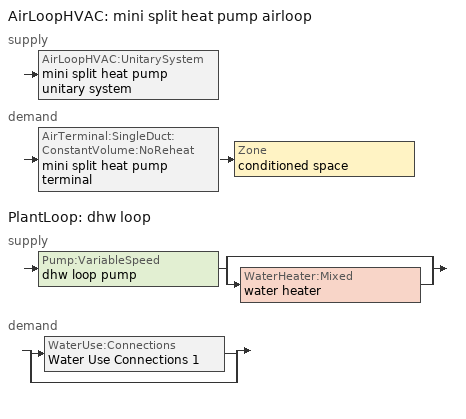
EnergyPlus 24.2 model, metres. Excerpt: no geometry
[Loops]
AirLoopHVAC 'mini split heat pump airloop'
 supply: AirLoopHVAC:UnitarySystem 'mini split heat pump unitary system'
 demand: AirTerminal:SingleDuct:ConstantVolume:NoReheat 'mini split heat pump terminal' > Zone 'conditioned space'
PlantLoop 'dhw loop'
 supply: Pump:VariableSpeed 'dhw loop pump' > split
  | bypass
  | WaterHeater:Mixed 'water heater'
 demand: split
  | WaterUse:Connections 'Water Use Connections 1'
  | bypass
[ZoneControl:Thermostat]
conditioned space Thermostat: Zone or ZoneList=conditioned space; Control Type Schedule=conditioned space Thermostat Schedule; Control 1=conditioned space temperature setpoint; Temperature Difference Between Cutout And Setpoint {deltaC}=0
[ThermostatSetpoint:DualSetpoint]
conditioned space temperature setpoint: Heating Setpoint Temperature Schedule=heating setpoint; Cooling Setpoint Temperature Schedule=cooling setpoint
[AirLoopHVAC:UnitarySystem] Control Type=Load; Controlling Zone or Thermostat Location=conditioned space; Dehumidification Control Type=None; Availability Schedule=Always On Discrete; Fan Placement=BlowThrough; DX Heating Coil Sizing Ratio=1; Use DOAS DX Cooling Coil=No; Minimum Supply Air Temperature {C}=2; Latent Load Control=SensibleOnlyLoadControl; Heating Supply Air Flow Rate Method=SupplyAirFlowRate; No Load Supply Air Flow Rate Method=SupplyAirFlowRate; No Load Supply Air Flow Rate {m3/s}=0; No Load Supply Air Flow Rate Control Set To Low Speed=Yes; Maximum Supply Air Temperature {C}=48.8889; Maximum Outdoor Dry-Bulb Temperature for Supplemental Heater Operation {C}=21; Ancillary On-Cycle Electric Power {W}=0; Ancillary Off-Cycle Electric Power {W}=0
Name | Supply Fan | Supply Air Fan Operating Mode Schedule | Heating Coil | Cooling Supply Air Flow Rate Method | Heating Supply Air Flow Rate {m3/s} | Cooling Coil | Cooling Supply Air Flow Rate {m3/s} | Design Specification Multispeed Object
unit heater unitary system | unit heater supply fan | unit heater auto fan schedule | unit heater htg coil | None | 0.00141584
mini split heat pump unitary system | mini split heat pump supply fan | mini split heat pump auto fan schedule | mini split heat pump htg coil | SupplyAirFlowRate | 0.284584 | mini split heat pump clg coil | 0.284584 | Unitary System Performance Multispeed 1
[Fan:SystemModel] Availability Schedule=Always On Discrete; Speed Control Method=Discrete; Electric Power Minimum Flow Rate Fraction=0.2; Design Pressure Rise {Pa}=500; Motor Efficiency=1; Motor In Air Stream Fraction=1; Design Electric Power Consumption {W}=Autosize; Design Power Sizing Method=PowerPerFlow; Electric Power Per Unit Flow Rate Per Unit Pressure {W/((m3/s)-Pa)}=1.66667; Fan Total Efficiency=0.7; Motor Loss Radiative Fraction=0
Name | Design Maximum Air Flow Rate {m3/s} | Electric Power Per Unit Flow Rate {W/(m3/s)} | Number of Speeds | Speed Flow Fraction 1 | Speed Electric Power Fraction 1 | Speed Flow Fraction 2 | Speed Electric Power Fraction 2 | Speed Flow Fraction 3 | Speed Electric Power Fraction 3 | Speed Flow Fraction 4 | Speed Electric Power Fraction 4
unit heater supply fan | 0.00141584 | 28251.7 | 1 | 1 | 1
mini split heat pump supply fan | 0.350473 | 148.322 | 4 | 0.20706 | 0.00888 | 0.252 | 0.016 | 0.812 | 0.53539 | 1 | 1
[Coil:Heating:Fuel]
unit heater htg coil: Availability Schedule=Always On Discrete; Fuel Type=OtherFuel1; Burner Efficiency=0.3; Nominal Capacity {W}=0.293071; On Cycle Parasitic Electric Load {W}=0; Off Cycle Parasitic Fuel Load {W}=0
[ZoneHVAC:Baseboard:Convective:Electric]
electric baseboard: Availability Schedule=Always On Discrete; Heating Design Capacity {W}=5453.47; Efficiency=1
[AirTerminal:SingleDuct:ConstantVolume:NoReheat]
mini split heat pump terminal: Availability Schedule=Always On Discrete; Maximum Air Flow Rate {m3/s}=0.284584
[Zone equipment]
conditioned space: unit heater unitary system, electric baseboard, mini split heat pump terminal
[AirLoopHVAC]
mini split heat pump airloop: Design Supply Air Flow Rate {m3/s}=0.284584; Design Return Air Flow Fraction of Supply Air Flow=1
[Sizing:System]
mini split heat pump airloop: Type of Load to Size On=Sensible; Design Outdoor Air Flow Rate {m3/s}=Autosize; Central Heating Maximum System Air Flow Ratio=0.3; Preheat Design Temperature {C}=7; Preheat Design Humidity Ratio {kgWater/kgDryAir}=0.008; Precool Design Temperature {C}=12.8; Precool Design Humidity Ratio {kgWater/kgDryAir}=0.008; Central Cooling Design Supply Air Temperature {C}=12.8; Central Heating Design Supply Air Temperature {C}=16.7; Type of Zone Sum to Use=NonCoincident; 100% Outdoor Air in Cooling=Yes; 100% Outdoor Air in Heating=Yes; Central Cooling Design Supply Air Humidity Ratio {kgWater/kgDryAir}=0.0085; Central Heating Design Supply Air Humidity Ratio {kgWater/kgDryAir}=0.008; Cooling Supply Air Flow Rate Method=DesignDay; Cooling Supply Air Flow Rate {m3/s}=0; Cooling Supply Air Flow Rate Per Floor Area {m3/s-m2}=0.00996765; Cooling Fraction of Autosized Cooling Supply Air Flow Rate=1; Cooling Supply Air Flow Rate Per Unit Cooling Capacity {m3/s-W}=3.94755e-05; Heating Supply Air Flow Rate Method=DesignDay; Heating Supply Air Flow Rate {m3/s}=0; Heating Supply Air Flow Rate Per Floor Area {m3/s-m2}=0.00996765; Heating Fraction of Autosized Heating Supply Air Flow Rate=1; Heating Fraction of Autosized Cooling Supply Air Flow Rate=1; Heating Supply Air Flow Rate Per Unit Heating Capacity {m3/s-W}=3.15882e-05; System Outdoor Air Method=ZoneSum; Zone Maximum Outdoor Air Fraction=1; Cooling Design Capacity Method=CoolingDesignCapacity; Cooling Design Capacity {W}=Autosize; Cooling Design Capacity Per Floor Area {W/m2}=234.7; Fraction of Autosized Cooling Design Capacity=1; Heating Design Capacity Method=HeatingDesignCapacity; Heating Design Capacity {W}=Autosize; Heating Design Capacity Per Floor Area {W/m2}=157; Fraction of Autosized Heating Design Capacity=1; Central Cooling Capacity Control Method=OnOff; Occupant Diversity=Autosize
[AvailabilityManager:Scheduled]
mini split heat pump airloop Availability Manager: Schedule=Always On Discrete
[Coil:Heating:DX:MultiSpeed]
mini split heat pump htg coil: Availability Schedule=Always On Discrete; Minimum Outdoor Dry-Bulb Temperature for Compressor Operation {C}=-28.8889; Crankcase Heater Capacity {W}=50; Maximum Outdoor Dry-Bulb Temperature for Crankcase Heater Operation {C}=10; Defrost Energy Input Ratio Function of Temperature Curve=Defrosteir; Maximum Outdoor Dry-Bulb Temperature for Defrost Operation {C}=4.44444; Defrost Strategy=ReverseCycle; Defrost Control=Timed; Defrost Time Period Fraction=0.058333; Resistive Defrost Heater Capacity {W}=AutoSize; Apply Part Load Fraction to Speeds Greater than 1=No; Fuel Type=Electricity; Region number for Calculating HSPF=4; Number of Speeds=2; Speed Gross Rated Heating Capacity 1 {W}=1644; Speed Gross Rated Heating COP 1 {W/W}=4.55718; Speed Rated Air Flow Rate 1 {m3/s}=0.0882919; Speed Rated Supply Air Fan Power Per Volume Flow Rate 2017 1 {W/(m3/s)}=773.3; Speed Rated Supply Air Fan Power Per Volume Flow Rate 2023 1 {W/(m3/s)}=934.4; Speed Heating Capacity Function of Temperature Curve Name 1=Heat-CAP-fT1; Speed Heating Capacity Function of Flow Fraction Curve Name 1=Heat-CAP-fFF1; Speed Energy Input Ratio Function of Temperature Curve Name 1=Heat-EIR-fT1; Speed Energy Input Ratio Function of Flow Fraction Curve Name 1=Heat-EIR-fFF1; Speed Part Load Fraction Correlation Curve Name 1=Heat-PLF-fPLR1; Speed Rated Waste Heat Fraction of Power Input 1=0.2; Speed Waste Heat Function of Temperature Curve Name 1=ConstantBiquadratic 1; Speed Gross Rated Heating Capacity 2 {W}=6475.14; Speed Gross Rated Heating COP 2 {W/W}=3.21804; Speed Rated Air Flow Rate 2 {m3/s}=0.350364; Speed Rated Supply Air Fan Power Per Volume Flow Rate 2017 2 {W/(m3/s)}=773.3; Speed Rated Supply Air Fan Power Per Volume Flow Rate 2023 2 {W/(m3/s)}=934.4; Speed Heating Capacity Function of Temperature Curve Name 2=Heat-CAP-fT2; Speed Heating Capacity Function of Flow Fraction Curve Name 2=Heat-CAP-fFF2; Speed Energy Input Ratio Function of Temperature Curve Name 2=Heat-EIR-fT2; Speed Energy Input Ratio Function of Flow Fraction Curve Name 2=Heat-EIR-fFF2; Speed Part Load Fraction Correlation Curve Name 2=Heat-PLF-fPLR2; Speed Rated Waste Heat Fraction of Power Input 2=0.2; Speed Waste Heat Function of Temperature Curve Name 2=ConstantBiquadratic 1
[Coil:Cooling:DX:MultiSpeed]
mini split heat pump clg coil: Availability Schedule=Always On Discrete; Condenser Type=AirCooled; Minimum Outdoor Dry-Bulb Temperature for Compressor Operation {C}=-25; Apply Part Load Fraction to Speeds Greater than 1=No; Apply Latent Degradation to Speeds Greater than 1=No; Crankcase Heater Capacity {W}=50; Maximum Outdoor Dry-Bulb Temperature for Crankcase Heater Operation {C}=10; Basin Heater Capacity {W/K}=0; Basin Heater Setpoint Temperature {C}=2; Fuel Type=Electricity; Number of Speeds=2; Speed Gross Rated Total Cooling Capacity 1 {W}=1351.96; Speed Gross Rated Sensible Heat Ratio 1=0.806404; Speed Gross Rated Cooling COP 1 {W/W}=4.53294; Speed Rated Air Flow Rate 1 {m3/s}=0.0725462; Speed Rated Evaporator Fan Power Per Volume Flow Rate 2017 1 {W/(m3/s)}=773.3; Speed Rated Evaporator Fan Power Per Volume Flow Rate 2023 1 {W/(m3/s)}=934.4; Speed Total Cooling Capacity Function of Temperature Curve Name 1=Cool-CAP-fT1; Speed Total Cooling Capacity Function of Flow Fraction Curve Name 1=Cool-CAP-fFF1; Speed Energy Input Ratio Function of Temperature Curve Name 1=Cool-EIR-fT1; Speed Energy Input Ratio Function of Flow Fraction Curve Name 1=Cool-EIR-fFF1; Speed Part Load Fraction Correlation Curve Name 1=Cool-PLF-fPLR1; Speed Nominal Time for Condensate Removal to Begin 1 {s}=1000; Speed Ratio of Initial Moisture Evaporation Rate and Steady State Latent Capacity 1=1.5; Speed Maximum Cycling Rate 1 {cycles/hr}=3; Speed Latent Capacity Time Constant 1 {s}=45; Speed Rated Waste Heat Fraction of Power Input 1=0.2; Speed Waste Heat Function of Temperature Curve Name 1=ConstantBiquadratic; Speed Evaporative Condenser Effectiveness 1=0.9; Speed Evaporative Condenser Air Flow Rate 1 {m3/s}=AutoSize; Speed Rated Evaporative Condenser Pump Power Consumption 1 {W}=AutoSize; Speed Gross Rated Total Cooling Capacity 2 {W}=5327.81; Speed Gross Rated Sensible Heat Ratio 2=0.759942; Speed Gross Rated Cooling COP 2 {W/W}=3.26937; Speed Rated Air Flow Rate 2 {m3/s}=0.284495; Speed Rated Evaporator Fan Power Per Volume Flow Rate 2017 2 {W/(m3/s)}=773.3; Speed Rated Evaporator Fan Power Per Volume Flow Rate 2023 2 {W/(m3/s)}=934.4; Speed Total Cooling Capacity Function of Temperature Curve Name 2=Cool-CAP-fT2; Speed Total Cooling Capacity Function of Flow Fraction Curve Name 2=Cool-CAP-fFF2; Speed Energy Input Ratio Function of Temperature Curve Name 2=Cool-EIR-fT2; Speed Energy Input Ratio Function of Flow Fraction Curve Name 2=Cool-EIR-fFF2; Speed Part Load Fraction Correlation Curve Name 2=Cool-PLF-fPLR2; Speed Nominal Time for Condensate Removal to Begin 2 {s}=1000; Speed Ratio of Initial Moisture Evaporation Rate and Steady State Latent Capacity 2=1.5; Speed Maximum Cycling Rate 2 {cycles/hr}=3; Speed Latent Capacity Time Constant 2 {s}=45; Speed Rated Waste Heat Fraction of Power Input 2=0.2; Speed Waste Heat Function of Temperature Curve Name 2=ConstantBiquadratic; Speed Evaporative Condenser Effectiveness 2=0.9; Speed Evaporative Condenser Air Flow Rate 2 {m3/s}=AutoSize; Speed Rated Evaporative Condenser Pump Power Consumption 2 {W}=AutoSize
[UnitarySystemPerformance:Multispeed]
Unitary System Performance Multispeed 1: Number of Speeds for Heating=2; Number of Speeds for Cooling=2; Single Mode Operation=No; No Load Supply Air Flow Rate Ratio=1; Heating Speed Supply Air Flow Ratio 1=0.310345; Cooling Speed Supply Air Flow Ratio 1=0.255; Heating Speed Supply Air Flow Ratio 2=1.23153; Cooling Speed Supply Air Flow Ratio 2=1
[PlantLoop]
dhw loop: Fluid Type=Water; Plant Equipment Operation Scheme=dhw loop Operation Schemes; Maximum Loop Temperature {C}=100; Minimum Loop Temperature {C}=0; Maximum Loop Flow Rate {m3/s}=0.01; Minimum Loop Flow Rate {m3/s}=0; Plant Loop Volume {m3}=0.003; Load Distribution Scheme=Optimal; Plant Loop Demand Calculation Scheme=SingleSetpoint; Common Pipe Simulation=None
[Sizing:Plant]
dhw loop: Loop Type=Heating; Design Loop Exit Temperature {C}=56; Loop Design Temperature Difference {deltaC}=5.55556; Sizing Option=NonCoincident; Zone Timesteps in Averaging Window=1; Coincident Sizing Factor Mode=None
[Pump:VariableSpeed]
dhw loop pump: Design Maximum Flow Rate {m3/s}=0.01; Design Pump Head {Pa}=1; Design Power Consumption {W}=0; Motor Efficiency=0.85; Fraction of Motor Inefficiencies to Fluid Stream=0; Coefficient 1 of the Part Load Performance Curve=0; Coefficient 2 of the Part Load Performance Curve=1; Coefficient 3 of the Part Load Performance Curve=0; Coefficient 4 of the Part Load Performance Curve=0; Design Minimum Flow Rate {m3/s}=0; Pump Control Type=Intermittent; Skin Loss Radiative Fraction=0.5; Design Power Sizing Method=PowerPerFlowPerPressure; Design Electric Power per Unit Flow Rate {W/(m3/s)}=348701.1; Design Shaft Power per Unit Flow Rate per Unit Head {W/((m3/s)-Pa)}=1.28205; Design Minimum Flow Rate Fraction=0
[WaterHeater:Mixed]
water heater: Tank Volume {m3}=0.170344; Setpoint Temperature Schedule=water heater setpoint; Deadband Temperature Difference {deltaC}=2; Maximum Temperature Limit {C}=99; Heater Control Type=Cycle; Heater Maximum Capacity {W}=5500.06; Heater Minimum Capacity {W}=0; Heater Ignition Minimum Flow Rate {m3/s}=0; Heater Ignition Delay {s}=0; Heater Fuel Type=Electricity; Heater Thermal Efficiency=1; Off Cycle Parasitic Fuel Consumption Rate {W}=0; Off Cycle Parasitic Fuel Type=Electricity; Off Cycle Parasitic Heat Fraction to Tank=0; On Cycle Parasitic Fuel Consumption Rate {W}=0; On Cycle Parasitic Fuel Type=Electricity; On Cycle Parasitic Heat Fraction to Tank=0; Ambient Temperature Indicator=Zone; Ambient Temperature Zone=conditioned space; Off Cycle Loss Coefficient to Ambient Temperature {W/K}=2.89744; Off Cycle Loss Fraction to Zone=1; On Cycle Loss Coefficient to Ambient Temperature {W/K}=2.89744; On Cycle Loss Fraction to Zone=1; Use Side Effectiveness=1; Source Side Effectiveness=1; Use Side Design Flow Rate {m3/s}=Autosize; Source Side Design Flow Rate {m3/s}=Autosize; Indirect Water Heating Recovery Time {hr}=1.5; Source Side Flow Control Mode=IndirectHeatPrimarySetpoint
[WaterHeater:Sizing]
water heater: Design Mode=PeakDraw; Time Storage Can Meet Peak Draw {hr}=0.538503; Time for Tank Recovery {hr}=0; Nominal Tank Volume for Autosizing Plant Connections {m3}=1
[SetpointManager:Scheduled]
Setpoint Manager Scheduled 1: Control Variable=Temperature; Schedule=dhw temp
[WaterUse:Connections]
Water Use Connections 1: Drain Water Heat Exchanger Type=None; Drain Water Heat Exchanger Destination=Plant; Water Use Equipment Name 1=dhw fixtures; Water Use Equipment Name 2=dhw distribution waste; Water Use Equipment Name 3=clothes washer; Water Use Equipment Name 4=dishwasher
[WaterUse:Equipment]
Name | Peak Flow Rate {m3/s} | Flow Rate Fraction Schedule | Target Temperature Schedule
dhw fixtures | 4.64589e-08 | dhw fixtures schedule | mixed water temperature schedule
dhw distribution waste | 1.40844e-08 | dhw fixtures schedule | mixed water temperature schedule
clothes washer | 9.69919e-07 | clothes washer schedule
dishwasher | 2.90872e-07 | dishwasher schedule
[PlantEquipmentOperationSchemes]
dhw loop Operation Schemes: Control Scheme Object Type 1=PlantEquipmentOperation:HeatingLoad; Control Scheme Name 1=dhw loop Heating Operation Scheme; Control Scheme Schedule Name 1=Always On Discrete
[PlantEquipmentOperation:HeatingLoad]
dhw loop Heating Operation Scheme: Load Range Lower Limit 1 {W}=0; Load Range Upper Limit 1 {W}=1000000000; Range Equipment List Name 1=dhw loop Heating Equipment List
[PlantEquipmentList]
dhw loop Heating Equipment List: WaterHeater:Mixed, water heater
[EnergyManagementSystem:GlobalVariable]
infil_program_Qfan
infil_program_Qinf
mini_split_heat_pump_airloop_Fan_RTF
natural_vent_program_Qnv
natural_vent_program_Qwhf
[EnergyManagementSystem:InternalVariable]
mini_split_heat_pump_airloop_max_sup_fan_mfr: Internal Data Index Key=mini split heat pump supply fan; Internal Data Type=Fan Maximum Mass Flow Rate
[EnergyManagementSystem:Sensor]
Name | Output:Variable or Output:Meter Index Key | Output:Variable or Output:Meter
airflow_gain | infil flow | Infiltration Sensible Heat Gain Energy
airflow_gain_1 | natural vent flow | Infiltration Sensible Heat Gain Energy
airflow_gain_2 | whole house fan flow | Infiltration Sensible Heat Gain Energy
airflow_loss | infil flow | Infiltration Sensible Heat Loss Energy
airflow_loss_1 | natural vent flow | Infiltration Sensible Heat Loss Energy
airflow_loss_2 | whole house fan flow | Infiltration Sensible Heat Loss Energy
clg_load_cond |  | Cooling:EnergyTransfer:Zone:CONDITIONED SPACE
clg_sp_s; clg_sp_s_1 | cooling setpoint | Schedule Value
clothes_dryer_exhaust_0_sch_s | clothes dryer exhaust 0 schedule | Schedule Value
conditioned_space_clg_unmet_s | conditioned space | Zone Cooling Setpoint Not Met Time
conditioned_space_htg_unmet_s | conditioned space | Zone Heating Setpoint Not Met Time
cool_season | cooling season schedule | Schedule Value
dhw_loss | water heater | Water Heater Heat Loss Energy
dhw_rtf | water heater | Water Heater Runtime Fraction
fridge_tin_s; tin_s; tin_s_1 | conditioned space | Zone Mean Air Temperature
htg_load_cond |  | Heating:EnergyTransfer:Zone:CONDITIONED SPACE
htg_sp_s; htg_sp_s_1 | heating setpoint | Schedule Value
ig_ee_conv | clothes dryer | Electric Equipment Convective Heating Energy
ig_ee_conv_1 | clothes washer | Electric Equipment Convective Heating Energy
ig_ee_conv_2 | cooking range | Electric Equipment Convective Heating Energy
ig_ee_conv_3 | dishwasher | Electric Equipment Convective Heating Energy
ig_ee_conv_4 | fridge | Electric Equipment Convective Heating Energy
ig_ee_conv_5 | misc plug loads | Electric Equipment Convective Heating Energy
ig_ee_conv_6 | whole house fan | Electric Equipment Convective Heating Energy
ig_ee_rad | clothes dryer | Electric Equipment Radiant Heating Energy
ig_ee_rad_1 | clothes washer | Electric Equipment Radiant Heating Energy
ig_ee_rad_2 | cooking range | Electric Equipment Radiant Heating Energy
ig_ee_rad_3 | dishwasher | Electric Equipment Radiant Heating Energy
ig_ee_rad_4 | fridge | Electric Equipment Radiant Heating Energy
ig_ee_rad_5 | misc plug loads | Electric Equipment Radiant Heating Energy
ig_ee_rad_6 | whole house fan | Electric Equipment Radiant Heating Energy
ig_lgt_conv | interior lighting | Lights Convective Heating Energy
ig_lgt_rad | interior lighting | Lights Radiant Heating Energy
ig_lgt_vis | interior lighting | Lights Visible Radiation Heating Energy
ig_oe_conv | clothes dryer 1 | Other Equipment Convective Heating Energy
ig_oe_conv_1 | cooking range 1 | Other Equipment Convective Heating Energy
ig_oe_conv_2 | general water use latent | Other Equipment Convective Heating Energy
ig_oe_conv_3 | general water use sensible | Other Equipment Convective Heating Energy
ig_oe_conv_4 | water heater energy adjustment1 | Other Equipment Convective Heating Energy
ig_oe_rad | clothes dryer 1 | Other Equipment Radiant Heating Energy
ig_oe_rad_1 | cooking range 1 | Other Equipment Radiant Heating Energy
ig_oe_rad_2 | general water use latent | Other Equipment Radiant Heating Energy
ig_oe_rad_3 | general water use sensible | Other Equipment Radiant Heating Energy
ig_oe_rad_4 | water heater energy adjustment1 | Other Equipment Radiant Heating Energy
ig_ppl_conv | occupants | People Convective Heating Energy
ig_ppl_rad | occupants | People Radiant Heating Energy
im_conv | furniture mass conditioned space 1 | Surface Inside Face Convection Heat Gain Energy
im_conv_1 | partition wall mass | Surface Inside Face Convection Heat Gain Energy
im_ig | furniture mass conditioned space 1 | Surface Inside Face Internal Gains Radiation Heat Gain Energy
im_ig_1 | partition wall mass | Surface Inside Face Internal Gains Radiation Heat Gain Energy
im_lgt | furniture mass conditioned space 1 | Surface Inside Face Lights Radiation Heat Gain Energy
im_lgt_1 | partition wall mass | Surface Inside Face Lights Radiation Heat Gain Energy
im_sol | furniture mass conditioned space 1 | Surface Inside Face Solar Radiation Heat Gain Energy
im_sol_1 | partition wall mass | Surface Inside Face Solar Radiation Heat Gain Energy
im_surf | furniture mass conditioned space 1 | Surface Inside Face Net Surface Thermal Radiation Heat Gain Energy
im_surf_1 | partition wall mass | Surface Inside Face Net Surface Thermal Radiation Heat Gain Energy
mini_split_heat_pump_airloop_Fan_RTF_s | mini split heat pump supply fan | Fan Runtime Fraction Speed 1
mini_split_heat_pump_airloop_Fan_RTF_s_1 | mini split heat pump supply fan | Fan Runtime Fraction Speed 2
mini_split_heat_pump_airloop_Fan_RTF_s_2 | mini split heat pump supply fan | Fan Runtime Fraction Speed 3
mini_split_heat_pump_airloop_Fan_RTF_s_3 | mini split heat pump supply fan | Fan Runtime Fraction Speed 4
mini_split_heat_pump_clg_coil_s | mini split heat pump clg coil | Cooling Coil Total Cooling Energy
mini_split_heat_pump_htg_coil_s | mini split heat pump htg coil | Heating Coil Heating Energy
mini_split_heat_pump_supply_fan_s | mini split heat pump supply fan | Fan Electricity Energy
mv_conv | mech vent house fan | Electric Equipment Convective Heating Energy
mv_conv_1 | mech vent house fan cfis | Electric Equipment Convective Heating Energy
mv_conv_2 | mech vent house fan latent load | Other Equipment Convective Heating Energy
mv_conv_3 | mech vent house fan sensible load | Other Equipment Convective Heating Energy
mv_rad | mech vent house fan | Electric Equipment Radiant Heating Energy
mv_rad_1 | mech vent house fan cfis | Electric Equipment Radiant Heating Energy
mv_rad_2 | mech vent house fan latent load | Other Equipment Radiant Heating Energy
mv_rad_3 | mech vent house fan sensible load | Other Equipment Radiant Heating Energy
natural_vent_s | natural vent schedule | Schedule Value
out_pb_s |  | Site Outdoor Air Barometric Pressure
out_wt_s |  | Site Outdoor Air Humidity Ratio
site_vw_s |  | Site Wind Speed
ss_back_out | Window1 | Surface Window Shortwave from Zone Back Out Window Heat Transfer Rate
ss_back_out_1 | Window10 | Surface Window Shortwave from Zone Back Out Window Heat Transfer Rate
ss_back_out_2 | Window11 | Surface Window Shortwave from Zone Back Out Window Heat Transfer Rate
ss_back_out_3 | Window12 | Surface Window Shortwave from Zone Back Out Window Heat Transfer Rate
ss_back_out_4 | Window2 | Surface Window Shortwave from Zone Back Out Window Heat Transfer Rate
ss_back_out_5 | Window3 | Surface Window Shortwave from Zone Back Out Window Heat Transfer Rate
ss_back_out_6 | Window4 | Surface Window Shortwave from Zone Back Out Window Heat Transfer Rate
ss_back_out_7 | Window6 | Surface Window Shortwave from Zone Back Out Window Heat Transfer Rate
ss_back_out_8 | Window7 | Surface Window Shortwave from Zone Back Out Window Heat Transfer Rate
ss_back_out_9 | Window9 | Surface Window Shortwave from Zone Back Out Window Heat Transfer Rate
ss_conv | Door1 | Surface Inside Face Convection Heat Gain Energy
ss_conv_1 | Window1 | Surface Inside Face Convection Heat Gain Energy
ss_conv_10 | Window9 | Surface Inside Face Convection Heat Gain Energy
ss_conv_2 | Window10 | Surface Inside Face Convection Heat Gain Energy
ss_conv_3 | Window11 | Surface Inside Face Convection Heat Gain Energy
ss_conv_4 | Window12 | Surface Inside Face Convection Heat Gain Energy
ss_conv_5 | Window2 | Surface Inside Face Convection Heat Gain Energy
ss_conv_6 | Window3 | Surface Inside Face Convection Heat Gain Energy
ss_conv_7 | Window4 | Surface Inside Face Convection Heat Gain Energy
ss_conv_8 | Window6 | Surface Inside Face Convection Heat Gain Energy
ss_conv_9 | Window7 | Surface Inside Face Convection Heat Gain Energy
ss_ig | Door1 | Surface Inside Face Internal Gains Radiation Heat Gain Energy
ss_ig_1 | Window1 | Surface Inside Face Internal Gains Radiation Heat Gain Energy
ss_ig_10 | Window9 | Surface Inside Face Internal Gains Radiation Heat Gain Energy
ss_ig_2 | Window10 | Surface Inside Face Internal Gains Radiation Heat Gain Energy
ss_ig_3 | Window11 | Surface Inside Face Internal Gains Radiation Heat Gain Energy
ss_ig_4 | Window12 | Surface Inside Face Internal Gains Radiation Heat Gain Energy
ss_ig_5 | Window2 | Surface Inside Face Internal Gains Radiation Heat Gain Energy
ss_ig_6 | Window3 | Surface Inside Face Internal Gains Radiation Heat Gain Energy
ss_ig_7 | Window4 | Surface Inside Face Internal Gains Radiation Heat Gain Energy
ss_ig_8 | Window6 | Surface Inside Face Internal Gains Radiation Heat Gain Energy
ss_ig_9 | Window7 | Surface Inside Face Internal Gains Radiation Heat Gain Energy
ss_lgt | Door1 | Surface Inside Face Lights Radiation Heat Gain Energy
ss_sol | Door1 | Surface Inside Face Solar Radiation Heat Gain Energy
ss_surf | Door1 | Surface Inside Face Net Surface Thermal Radiation Heat Gain Energy
ss_surf_1 | Window1 | Surface Inside Face Net Surface Thermal Radiation Heat Gain Energy
ss_surf_10 | Window9 | Surface Inside Face Net Surface Thermal Radiation Heat Gain Energy
ss_surf_2 | Window10 | Surface Inside Face Net Surface Thermal Radiation Heat Gain Energy
ss_surf_3 | Window11 | Surface Inside Face Net Surface Thermal Radiation Heat Gain Energy
ss_surf_4 | Window12 | Surface Inside Face Net Surface Thermal Radiation Heat Gain Energy
ss_surf_5 | Window2 | Surface Inside Face Net Surface Thermal Radiation Heat Gain Energy
ss_surf_6 | Window3 | Surface Inside Face Net Surface Thermal Radiation Heat Gain Energy
ss_surf_7 | Window4 | Surface Inside Face Net Surface Thermal Radiation Heat Gain Energy
ss_surf_8 | Window6 | Surface Inside Face Net Surface Thermal Radiation Heat Gain Energy
ss_surf_9 | Window7 | Surface Inside Face Net Surface Thermal Radiation Heat Gain Energy
ss_trans_in | Window1 | Surface Window Transmitted Solar Radiation Rate
ss_trans_in_1 | Window10 | Surface Window Transmitted Solar Radiation Rate
ss_trans_in_2 | Window11 | Surface Window Transmitted Solar Radiation Rate
ss_trans_in_3 | Window12 | Surface Window Transmitted Solar Radiation Rate
ss_trans_in_4 | Window2 | Surface Window Transmitted Solar Radiation Rate
ss_trans_in_5 | Window3 | Surface Window Transmitted Solar Radiation Rate
ss_trans_in_6 | Window4 | Surface Window Transmitted Solar Radiation Rate
ss_trans_in_7 | Window6 | Surface Window Transmitted Solar Radiation Rate
ss_trans_in_8 | Window7 | Surface Window Transmitted Solar Radiation Rate
ss_trans_in_9 | Window9 | Surface Window Transmitted Solar Radiation Rate
ss_trans_out | Window1 | Surface Inside Face Initial Transmitted Diffuse Transmitted Out Window Solar Radiation Rate
ss_trans_out_1 | Window10 | Surface Inside Face Initial Transmitted Diffuse Transmitted Out Window Solar Radiation Rate
ss_trans_out_2 | Window11 | Surface Inside Face Initial Transmitted Diffuse Transmitted Out Window Solar Radiation Rate
ss_trans_out_3 | Window12 | Surface Inside Face Initial Transmitted Diffuse Transmitted Out Window Solar Radiation Rate
ss_trans_out_4 | Window2 | Surface Inside Face Initial Transmitted Diffuse Transmitted Out Window Solar Radiation Rate
ss_trans_out_5 | Window3 | Surface Inside Face Initial Transmitted Diffuse Transmitted Out Window Solar Radiation Rate
ss_trans_out_6 | Window4 | Surface Inside Face Initial Transmitted Diffuse Transmitted Out Window Solar Radiation Rate
ss_trans_out_7 | Window6 | Surface Inside Face Initial Transmitted Diffuse Transmitted Out Window Solar Radiation Rate
ss_trans_out_8 | Window7 | Surface Inside Face Initial Transmitted Diffuse Transmitted Out Window Solar Radiation Rate
ss_trans_out_9 | Window9 | Surface Inside Face Initial Transmitted Diffuse Transmitted Out Window Solar Radiation Rate
s_conv | Floor1 | Surface Inside Face Convection Heat Gain Energy
s_conv_1 | Floor2 | Surface Inside Face Convection Heat Gain Energy
s_conv_10 | Wall2:90 | Surface Inside Face Convection Heat Gain Energy
s_conv_2 | Floor3 | Surface Inside Face Convection Heat Gain Energy
s_conv_3 | Wall1:0 | Surface Inside Face Convection Heat Gain Energy
s_conv_4 | Wall1:180 | Surface Inside Face Convection Heat Gain Energy
s_conv_5 | Wall1:270 | Surface Inside Face Convection Heat Gain Energy
s_conv_6 | Wall1:90 | Surface Inside Face Convection Heat Gain Energy
s_conv_7 | Wall2:0 | Surface Inside Face Convection Heat Gain Energy
s_conv_8 | Wall2:180 | Surface Inside Face Convection Heat Gain Energy
s_conv_9 | Wall2:270 | Surface Inside Face Convection Heat Gain Energy
s_ig | Floor1 | Surface Inside Face Internal Gains Radiation Heat Gain Energy
s_ig_1 | Floor2 | Surface Inside Face Internal Gains Radiation Heat Gain Energy
s_ig_10 | Wall2:90 | Surface Inside Face Internal Gains Radiation Heat Gain Energy
s_ig_2 | Floor3 | Surface Inside Face Internal Gains Radiation Heat Gain Energy
s_ig_3 | Wall1:0 | Surface Inside Face Internal Gains Radiation Heat Gain Energy
s_ig_4 | Wall1:180 | Surface Inside Face Internal Gains Radiation Heat Gain Energy
s_ig_5 | Wall1:270 | Surface Inside Face Internal Gains Radiation Heat Gain Energy
s_ig_6 | Wall1:90 | Surface Inside Face Internal Gains Radiation Heat Gain Energy
s_ig_7 | Wall2:0 | Surface Inside Face Internal Gains Radiation Heat Gain Energy
s_ig_8 | Wall2:180 | Surface Inside Face Internal Gains Radiation Heat Gain Energy
s_ig_9 | Wall2:270 | Surface Inside Face Internal Gains Radiation Heat Gain Energy
s_lgt | Floor1 | Surface Inside Face Lights Radiation Heat Gain Energy
s_lgt_1 | Floor2 | Surface Inside Face Lights Radiation Heat Gain Energy
s_lgt_10 | Wall2:90 | Surface Inside Face Lights Radiation Heat Gain Energy
s_lgt_2 | Floor3 | Surface Inside Face Lights Radiation Heat Gain Energy
s_lgt_3 | Wall1:0 | Surface Inside Face Lights Radiation Heat Gain Energy
s_lgt_4 | Wall1:180 | Surface Inside Face Lights Radiation Heat Gain Energy
s_lgt_5 | Wall1:270 | Surface Inside Face Lights Radiation Heat Gain Energy
s_lgt_6 | Wall1:90 | Surface Inside Face Lights Radiation Heat Gain Energy
s_lgt_7 | Wall2:0 | Surface Inside Face Lights Radiation Heat Gain Energy
s_lgt_8 | Wall2:180 | Surface Inside Face Lights Radiation Heat Gain Energy
s_lgt_9 | Wall2:270 | Surface Inside Face Lights Radiation Heat Gain Energy
s_sol | Floor1 | Surface Inside Face Solar Radiation Heat Gain Energy
s_sol_1 | Floor2 | Surface Inside Face Solar Radiation Heat Gain Energy
s_sol_10 | Wall2:90 | Surface Inside Face Solar Radiation Heat Gain Energy
s_sol_2 | Floor3 | Surface Inside Face Solar Radiation Heat Gain Energy
s_sol_3 | Wall1:0 | Surface Inside Face Solar Radiation Heat Gain Energy
s_sol_4 | Wall1:180 | Surface Inside Face Solar Radiation Heat Gain Energy
s_sol_5 | Wall1:270 | Surface Inside Face Solar Radiation Heat Gain Energy
s_sol_6 | Wall1:90 | Surface Inside Face Solar Radiation Heat Gain Energy
s_sol_7 | Wall2:0 | Surface Inside Face Solar Radiation Heat Gain Energy
s_sol_8 | Wall2:180 | Surface Inside Face Solar Radiation Heat Gain Energy
s_sol_9 | Wall2:270 | Surface Inside Face Solar Radiation Heat Gain Energy
s_surf | Floor1 | Surface Inside Face Net Surface Thermal Radiation Heat Gain Energy
s_surf_1 | Floor2 | Surface Inside Face Net Surface Thermal Radiation Heat Gain Energy
s_surf_10 | Wall2:90 | Surface Inside Face Net Surface Thermal Radiation Heat Gain Energy
s_surf_2 | Floor3 | Surface Inside Face Net Surface Thermal Radiation Heat Gain Energy
s_surf_3 | Wall1:0 | Surface Inside Face Net Surface Thermal Radiation Heat Gain Energy
s_surf_4 | Wall1:180 | Surface Inside Face Net Surface Thermal Radiation Heat Gain Energy
s_surf_5 | Wall1:270 | Surface Inside Face Net Surface Thermal Radiation Heat Gain Energy
s_surf_6 | Wall1:90 | Surface Inside Face Net Surface Thermal Radiation Heat Gain Energy
s_surf_7 | Wall2:0 | Surface Inside Face Net Surface Thermal Radiation Heat Gain Energy
s_surf_8 | Wall2:180 | Surface Inside Face Net Surface Thermal Radiation Heat Gain Energy
s_surf_9 | Wall2:270 | Surface Inside Face Net Surface Thermal Radiation Heat Gain Energy
tout_db; tout_db_1 | Environment | Site Outdoor Air Drybulb Temperature
tout_s | conditioned space | Zone Outdoor Air Drybulb Temperature
unit_heater_htg_coil_s | unit heater htg coil | Heating Coil Heating Energy
unit_heater_supply_fan_s | unit heater supply fan | Fan Electricity Energy
water_heater_energy | water heater | Water Heater Electricity Rate
water_heater_off_cycle_parasitic | water heater | Water Heater Off Cycle Parasitic Electricity Rate
water_heater_on_cycle_parasitic | water heater | Water Heater On Cycle Parasitic Electricity Rate
win_s | conditioned space | Zone Air Humidity Ratio
[EnergyManagementSystem:Actuator]
Name | Actuated Component Unique | Actuated Component Type | Actuated Component Control Type
fridge_schedule_act | fridge schedule | Schedule:Constant | Schedule Value
infil_flow_act | infil flow | Zone Infiltration | Air Exchange Flow Rate
mech_vent_house_fan_cfis_act | mech vent house fan cfis | ElectricEquipment | Electricity Rate
mech_vent_house_fan_latent_load_act | mech vent house fan latent load | OtherEquipment | Power Level
mech_vent_house_fan_sensible_load_act | mech vent house fan sensible load | OtherEquipment | Power Level
mini_split_heat_pump_supply_fan_pressure_rise_act | mini split heat pump supply fan | Fan | Fan Pressure Rise
mini_split_heat_pump_supply_fan_total_efficiency_act | mini split heat pump supply fan | Fan | Fan Total Efficiency
natural_vent_flow_act | natural vent flow | Zone Infiltration | Air Exchange Flow Rate
Sequential_Fraction_Schedule_2_act | Sequential Fraction Schedule 2 | Schedule:Constant | Schedule Value
water_heater_ec_adj_act | water heater energy adjustment1 | OtherEquipment | Power Level
whole_house_fan_act | whole house fan | ElectricEquipment | Electricity Rate
whole_house_fan_flow_act | whole house fan flow | Zone Infiltration | Air Exchange Flow Rate
whole_house_fan_mix_act | whole house fan mix | ZoneMixing | Air Exchange Flow Rate
[EnergyManagementSystem:Program]
component_loads_program: Set loads_htg_walls = 0; Set loads_htg_rim_joists = 0; Set loads_htg_foundation_walls = 0; Set loads_htg_floors = 0; Set loads_htg_slabs = 0; Set loads_htg_ceilings = 0; Set loads_htg_roofs = 0; Set loads_htg_windows_conduction = 0; Set loads_htg_windows_solar = 0; Set loads_htg_doors = 0; Set loads_htg_skylights_conduction = 0; Set loads_htg_skylights_solar = 0; Set loads_htg_internal_mass = 0; Set loads_htg_intgains = 0; Set loads_htg_lighting = 0; Set loads_htg_infil = 0; Set loads_htg_mechvent = 0; Set loads_htg_natvent = 0; Set loads_htg_whf = 0; Set loads_htg_ducts = 0; Set loads_clg_walls = 0; Set loads_clg_rim_joists = 0; Set loads_clg_foundation_walls = 0; Set loads_clg_floors = 0; Set loads_clg_slabs = 0; Set loads_clg_ceilings = 0; Set loads_clg_roofs = 0; Set loads_clg_windows_conduction = 0; Set loads_clg_windows_solar = 0; Set loads_clg_doors = 0; Set loads_clg_skylights_conduction = 0; Set loads_clg_skylights_solar = 0; Set loads_clg_internal_mass = 0; Set loads_clg_intgains = 0; Set loads_clg_lighting = 0; Set loads_clg_infil = 0; Set loads_clg_mechvent = 0; Set loads_clg_natvent = 0; Set loads_clg_whf = 0; Set loads_clg_ducts = 0; Set hr_walls = 0; Set hr_walls = hr_walls + s_conv_3 + s_ig_3 + s_sol_3 + s_lgt_3 + s_surf_3; Set hr_walls = hr_walls + s_conv_4 + s_ig_4 + s_sol_4 + s_lgt_4 + s_surf_4; Set hr_walls = hr_walls + s_conv_5 + s_ig_5 + s_sol_5 + s_lgt_5 + s_surf_5; Set hr_walls = hr_walls + s_conv_6 + s_ig_6 + s_sol_6 + s_lgt_6 + s_surf_6; Set hr_walls = hr_walls + s_conv_7 + s_ig_7 + s_sol_7 + s_lgt_7 + s_surf_7; Set hr_walls = hr_walls + s_conv_8 + s_ig_8 + s_sol_8 + s_lgt_8 + s_surf_8; Set hr_walls = hr_walls + s_conv_9 + s_ig_9 + s_sol_9 + s_lgt_9 + s_surf_9; Set hr_walls = hr_walls + s_conv_10 + s_ig_10 + s_sol_10 + s_lgt_10 + s_surf_10; Set hr_rim_joists = 0; Set hr_foundation_walls = 0; Set hr_floors = 0; Set hr_floors = hr_floors + s_conv_2 + s_ig_2 + s_sol_2 + s_lgt_2 + s_surf_2; Set hr_slabs = 0; Set hr_ceilings = 0; Set hr_ceilings = hr_ceilings + s_conv + s_ig + s_sol + s_lgt + s_surf; Set hr_ceilings = hr_ceilings + s_conv_1 + s_ig_1 + s_sol_1 + s_lgt_1 + s_surf_1; Set hr_roofs = 0; Set hr_windows_conduction = 0; Set hr_windows_conduction = hr_windows_conduction + ss_conv_1; Set hr_windows_conduction = hr_windows_conduction + ss_ig_1; Set hr_windows_conduction = hr_windows_conduction + ss_surf_1; Set hr_windows_conduction = hr_windows_conduction + ss_conv_2; Set hr_windows_conduction = hr_windows_conduction + ss_ig_2; Set hr_windows_conduction = hr_windows_conduction + ss_surf_2; Set hr_windows_conduction = hr_windows_conduction + ss_conv_3; Set hr_windows_conduction = hr_windows_conduction + ss_ig_3; Set hr_windows_conduction = hr_windows_conduction + ss_surf_3; Set hr_windows_conduction = hr_windows_conduction + ss_conv_4; Set hr_windows_conduction = hr_windows_conduction + ss_ig_4; Set hr_windows_conduction = hr_windows_conduction + ss_surf_4; Set hr_windows_conduction = hr_windows_conduction + ss_conv_5; Set hr_windows_conduction = hr_windows_conduction + ss_ig_5; Set hr_windows_conduction = hr_windows_conduction + ss_surf_5; Set hr_windows_conduction = hr_windows_conduction + ss_conv_6; Set hr_windows_conduction = hr_windows_conduction + ss_ig_6; Set hr_windows_conduction = hr_windows_conduction + ss_surf_6; Set hr_windows_conduction = hr_windows_conduction + ss_conv_7; Set hr_windows_conduction = hr_windows_conduction + ss_ig_7; Set hr_windows_conduction = hr_windows_conduction + ss_surf_7; Set hr_windows_conduction = hr_windows_conduction + ss_conv_8; Set hr_windows_conduction = hr_windows_conduction + ss_ig_8; Set hr_windows_conduction = hr_windows_conduction + ss_surf_8; Set hr_windows_conduction = hr_windows_conduction + ss_conv_9; Set hr_windows_conduction = hr_windows_conduction + ss_ig_9; Set hr_windows_conduction = hr_windows_conduction + ss_surf_9; Set hr_windows_conduction = hr_windows_conduction + ss_conv_10; Set hr_windows_conduction = hr_windows_conduction + ss_ig_10; Set hr_windows_conduction = hr_windows_conduction + ss_surf_10; Set hr_windows_solar = 0; Set hr_windows_solar = hr_windows_solar - ss_trans_in * ZoneTimestep * 3600 + ss_back_out * ZoneTimestep * 3600 + ss_trans_out * ZoneTimestep * 3600; Set hr_windows_solar = hr_windows_solar - ss_trans_in_1 * ZoneTimestep * 3600 + ss_back_out_1 * ZoneTimestep * 3600 + ss_trans_out_1 * ZoneTimestep * 3600; Set hr_windows_solar = hr_windows_solar - ss_trans_in_2 * ZoneTimestep * 3600 + ss_back_out_2 * ZoneTimestep * 3600 + ss_trans_out_2 * ZoneTimestep * 3600; Set hr_windows_solar = hr_windows_solar - ss_trans_in_3 * ZoneTimestep * 3600 + ss_back_out_3 * ZoneTimestep * 3600 + ss_trans_out_3 * ZoneTimestep * 3600; Set hr_windows_solar = hr_windows_solar - ss_trans_in_4 * ZoneTimestep * 3600 + ss_back_out_4 * ZoneTimestep * 3600 + ss_trans_out_4 * ZoneTimestep * 3600; Set hr_windows_solar = hr_windows_solar - ss_trans_in_5 * ZoneTimestep * 3600 + ss_back_out_5 * ZoneTimestep * 3600 + ss_trans_out_5 * ZoneTimestep * 3600; Set hr_windows_solar = hr_windows_solar - ss_trans_in_6 * ZoneTimestep * 3600 + ss_back_out_6 * ZoneTimestep * 3600 + ss_trans_out_6 * ZoneTimestep * 3600; Set hr_windows_solar = hr_windows_solar - ss_trans_in_7 * ZoneTimestep * 3600 + ss_back_out_7 * ZoneTimestep * 3600 + ss_trans_out_7 * ZoneTimestep * 3600; Set hr_windows_solar = hr_windows_solar - ss_trans_in_8 * ZoneTimestep * 3600 + ss_back_out_8 * ZoneTimestep * 3600 + ss_trans_out_8 * ZoneTimestep * 3600; Set hr_windows_solar = hr_windows_solar - ss_trans_in_9 * ZoneTimestep * 3600 + ss_back_out_9 * ZoneTimestep * 3600 + ss_trans_out_9 * ZoneTimestep * 3600; Set hr_doors = 0; Set hr_doors = hr_doors + ss_sol; Set hr_doors = hr_doors + ss_lgt; Set hr_doors = hr_doors + ss_conv; Set hr_doors = hr_doors + ss_ig; Set hr_doors = hr_doors + ss_surf; Set hr_skylights_conduction = 0; Set hr_skylights_solar = 0; Set hr_internal_mass = 0; Set hr_internal_mass = hr_internal_mass + im_conv + im_ig + im_sol + im_lgt + im_surf; Set hr_internal_mass = hr_internal_mass + im_conv_1 + im_ig_1 + im_sol_1 + im_lgt_1 + im_surf_1; Set hr_intgains = 0; Set hr_intgains = hr_intgains - ig_ee_conv - ig_ee_rad - ig_ee_conv_1 - ig_ee_rad_1 - ig_ee_conv_2 - ig_ee_rad_2 - ig_ee_conv_3 - ig_ee_rad_3 - ig_ee_conv_4 - ig_ee_rad_4 - ig_ee_conv_5 - ig_ee_rad_5 - ig_ee_conv_6 - ig_ee_rad_6 - ig_oe_conv - ig_oe_rad - ig_oe_conv_1 - ig_oe_rad_1 - ig_oe_conv_2 - ig_oe_rad_2 - ig_oe_conv_3 - ig_oe_rad_3 - ig_oe_conv_4 - ig_oe_rad_4 - ig_ppl_conv - ig_ppl_rad; Set hr_lighting = 0; Set hr_lighting = hr_lighting - ig_lgt_conv - ig_lgt_rad - ig_lgt_vis; Set hr_infil = 0; Set hr_infil = hr_infil - airflow_gain + airflow_loss; Set hr_natvent = 0; Set hr_natvent = hr_natvent - airflow_gain_1 + airflow_loss_1; Set hr_whf = 0; Set hr_whf = hr_whf - airflow_gain_2 + airflow_loss_2; Set hr_mechvent = 0; Set hr_mechvent = hr_mechvent - mv_conv - mv_rad - mv_conv_1 - mv_rad_1 - mv_conv_2 - mv_rad_2 - mv_conv_3 - mv_rad_3; Set hr_ducts = 0; Set hr_intgains = hr_intgains + dhw_loss * (1.0*(1-dhw_rtf) + 1.0*dhw_rtf); Set htg_mode = 0; Set clg_mode = 0; If (htg_load_cond > 0); Set htg_mode = 1.0; ElseIf (clg_load_cond > 0); Set clg_mode = 1.0; Else; Set htg_season = 0; Set clg_season = 0; If ((DayOfYear >= 1) && (DayOfYear <= 365)); Set clg_season = 1; EndIf; If ((DayOfYear >= 1) && (DayOfYear <= 365)); Set htg_season = 1; EndIf; If ((airflow_gain_1 <> 0) || (airflow_loss_1 <> 0)) && (clg_season == 1); Set clg_mode = 1.0; ElseIf ((airflow_gain_2 <> 0) || (airflow_loss_2 <> 0)) && (clg_season == 1); Set clg_mode = 1.0; Else; Set Tmid_setpoint = (htg_sp_s_1 + clg_sp_s_1) / 2; If (tin_s_1 > Tmid_setpoint) && (clg_season == 1); Set clg_mode = 1.0; ElseIf (tin_s_1 < Tmid_setpoint) && (htg_season == 1); Set htg_mode = 1.0; EndIf; EndIf; EndIf; Set loads_htg_walls = loads_htg_walls + (hr_walls * htg_mode * 1); Set loads_htg_rim_joists = loads_htg_rim_joists + (hr_rim_joists * htg_mode * 1); Set loads_htg_foundation_walls = loads_htg_foundation_walls + (hr_foundation_walls * htg_mode * 1); Set loads_htg_floors = loads_htg_floors + (hr_floors * htg_mode * 1); Set loads_htg_slabs = loads_htg_slabs + (hr_slabs * htg_mode * 1); Set loads_htg_ceilings = loads_htg_ceilings + (hr_ceilings * htg_mode * 1); Set loads_htg_roofs = loads_htg_roofs + (hr_roofs * htg_mode * 1); Set loads_htg_windows_conduction = loads_htg_windows_conduction + (hr_windows_conduction * htg_mode * 1); Set loads_htg_windows_solar = loads_htg_windows_solar + (hr_windows_solar * htg_mode * 1); Set loads_htg_doors = loads_htg_doors + (hr_doors * htg_mode * 1); Set loads_htg_skylights_conduction = loads_htg_skylights_conduction + (hr_skylights_conduction * htg_mode * 1); Set loads_htg_skylights_solar = loads_htg_skylights_solar + (hr_skylights_solar * htg_mode * 1); Set loads_htg_internal_mass = loads_htg_internal_mass + (hr_internal_mass * htg_mode * 1); Set loads_htg_intgains = loads_htg_intgains + (hr_intgains * htg_mode * 1); Set loads_htg_lighting = loads_htg_lighting + (hr_lighting * htg_mode * 1); Set loads_htg_infil = loads_htg_infil + (hr_infil * htg_mode * 1); Set loads_htg_mechvent = loads_htg_mechvent + (hr_mechvent * htg_mode * 1); Set loads_htg_natvent = loads_htg_natvent + (hr_natvent * htg_mode * 1); Set loads_htg_whf = loads_htg_whf + (hr_whf * htg_mode * 1); Set loads_htg_ducts = loads_htg_ducts + (hr_ducts * htg_mode * 1); Set loads_clg_walls = loads_clg_walls + (-hr_walls * clg_mode * 1); Set loads_clg_rim_joists = loads_clg_rim_joists + (-hr_rim_joists * clg_mode * 1); Set loads_clg_foundation_walls = loads_clg_foundation_walls + (-hr_foundation_walls * clg_mode * 1); Set loads_clg_floors = loads_clg_floors + (-hr_floors * clg_mode * 1); Set loads_clg_slabs = loads_clg_slabs + (-hr_slabs * clg_mode * 1); Set loads_clg_ceilings = loads_clg_ceilings + (-hr_ceilings * clg_mode * 1); Set loads_clg_roofs = loads_clg_roofs + (-hr_roofs * clg_mode * 1); Set loads_clg_windows_conduction = loads_clg_windows_conduction + (-hr_windows_conduction * clg_mode * 1); Set loads_clg_windows_solar = loads_clg_windows_solar + (-hr_windows_solar * clg_mode * 1); Set loads_clg_doors = loads_clg_doors + (-hr_doors * clg_mode * 1); Set loads_clg_skylights_conduction = loads_clg_skylights_conduction + (-hr_skylights_conduction * clg_mode * 1); Set loads_clg_skylights_solar = loads_clg_skylights_solar + (-hr_skylights_solar * clg_mode * 1); Set loads_clg_internal_mass = loads_clg_internal_mass + (-hr_internal_mass * clg_mode * 1); Set loads_clg_intgains = loads_clg_intgains + (-hr_intgains * clg_mode * 1); Set loads_clg_lighting = loads_clg_lighting + (-hr_lighting * clg_mode * 1); Set loads_clg_infil = loads_clg_infil + (-hr_infil * clg_mode * 1); Set loads_clg_mechvent = loads_clg_mechvent + (-hr_mechvent * clg_mode * 1); Set loads_clg_natvent = loads_clg_natvent + (-hr_natvent * clg_mode * 1); Set loads_clg_whf = loads_clg_whf + (-hr_whf * clg_mode * 1); Set loads_clg_ducts = loads_clg_ducts + (-hr_ducts * clg_mode * 1)
fridge_schedule_program: Set Tin = fridge_tin_s*(9.0/5.0)+32.0; Set fridge_schedule_act = 0; If (Hour == 0); Set fridge_schedule_act = (-0.487+0.019*Tin); ElseIf (Hour == 1); Set fridge_schedule_act = (-0.34+0.016*Tin); ElseIf (Hour == 2); Set fridge_schedule_act = (-0.37+0.017*Tin); ElseIf (Hour == 3); Set fridge_schedule_act = (-0.361+0.016*Tin); ElseIf (Hour == 4); Set fridge_schedule_act = (-0.515+0.018*Tin); ElseIf (Hour == 5); Set fridge_schedule_act = (-0.684+0.021*Tin); ElseIf (Hour == 6); Set fridge_schedule_act = (-0.471+0.019*Tin); ElseIf (Hour == 7); Set fridge_schedule_act = (-0.159+0.015*Tin); ElseIf (Hour == 8); Set fridge_schedule_act = (-0.079+0.015*Tin); ElseIf (Hour == 9); Set fridge_schedule_act = (-0.417+0.019*Tin); ElseIf (Hour == 10); Set fridge_schedule_act = (-0.411+0.018*Tin); ElseIf (Hour == 11); Set fridge_schedule_act = (-0.386+0.018*Tin); ElseIf (Hour == 12); Set fridge_schedule_act = (-0.24+0.016*Tin); ElseIf (Hour == 13); Set fridge_schedule_act = (-0.314+0.017*Tin); ElseIf (Hour == 14); Set fridge_schedule_act = (-0.16+0.015*Tin); ElseIf (Hour == 15); Set fridge_schedule_act = (-0.121+0.015*Tin); ElseIf (Hour == 16); Set fridge_schedule_act = (-0.469+0.02*Tin); ElseIf (Hour == 17); Set fridge_schedule_act = (-0.412+0.02*Tin); ElseIf (Hour == 18); Set fridge_schedule_act = (-0.091+0.017*Tin); ElseIf (Hour == 19); Set fridge_schedule_act = (0.077+0.014*Tin); ElseIf (Hour == 20); Set fridge_schedule_act = (-0.118+0.016*Tin); ElseIf (Hour == 21); Set fridge_schedule_act = (-0.247+0.017*Tin); ElseIf (Hour == 22); Set fridge_schedule_act = (-0.445+0.019*Tin); ElseIf (Hour == 23); Set fridge_schedule_act = (-0.544+0.02*Tin); EndIf
mini_split_heat_pump_supply_fan_disaggregate_program: Set mini_split_heat_pump_supply_fan_clg = 0; Set mini_split_heat_pump_supply_fan_primary_htg = 0; If mini_split_heat_pump_clg_coil_s > 0; Set mini_split_heat_pump_supply_fan_clg = mini_split_heat_pump_supply_fan_s; Else; Set mini_split_heat_pump_supply_fan_primary_htg = mini_split_heat_pump_supply_fan_s; EndIf
mini_split_heat_pump_supply_fan_power_program: If tout_db_1 < -28.89; Set mini_split_heat_pump_supply_fan_pressure_rise_act = 0; Set mini_split_heat_pump_supply_fan_total_efficiency_act = 1; Else; Set mini_split_heat_pump_supply_fan_pressure_rise_act = NULL; Set mini_split_heat_pump_supply_fan_total_efficiency_act = NULL; EndIf
[Schedule:Constant]
Name | Hourly Value
Always On Discrete | 1
unit heater auto fan schedule; mini split heat pump auto fan schedule | 0
dhw temp; water heater setpoint | 56
mixed water temperature schedule | 40.5556
[Schedule:Day:Interval]
clothes washer schedule day: No, 01:00, 0.104651, 02:00, 0.0813953, 04:00, 0.0465116, 05:00, 0.0813953, 06:00, 0.127907, 07:00, 0.255814, 08:00, 0.569767, 09:00, 0.848837, 10:00, 1, 11:00, 0.976744, 12:00, 0.872093, 13:00, 0.77907, 14:00, 0.697674, 15:00, 0.569767, 16:00, 0.593023, 17:00, 0.581395, 21:00, 0.569767, 22:00, 0.546512, 23:00, 0.372093, 24:00, 0.197674
clothes washer schedule default day; dishwasher schedule default day; heating setpoint default day; cooling setpoint default day; dhw fixtures schedule default day: No, 24:00, 0
dishwasher schedule day: No, 01:00, 0.135135, 02:00, 0.0630631, 03:00, 0.045045, 05:00, 0.027027, 06:00, 0.0900901, 07:00, 0.18018, 08:00, 0.279279, 09:00, 0.522523, 10:00, 0.585586, 11:00, 0.504505, 12:00, 0.432432, 13:00, 0.378378, 14:00, 0.414414, 15:00, 0.324324, 17:00, 0.342342, 18:00, 0.441441, 19:00, 0.783784, 20:00, 1, 21:00, 0.810811, 22:00, 0.603604, 23:00, 0.396396, 24:00, 0.279279
heating setpoint day: No, 07:00, 20, 23:00, 22.2222, 24:00, 20
cooling setpoint day: No, 24:00, 25.5611
dhw fixtures schedule day: No, 01:00, 0.139535, 02:00, 0.0697674, 03:00, 0.0465116, 04:00, 0.0581395, 05:00, 0.116279, 06:00, 0.395349, 07:00, 0.906977, 08:00, 1, 09:00, 0.930233, 10:00, 0.77907, 11:00, 0.651163, 12:00, 0.546512, 13:00, 0.465116, 14:00, 0.406977, 15:00, 0.383721, 16:00, 0.360465, 17:00, 0.44186, 18:00, 0.593023, 20:00, 0.697674, 21:00, 0.639535, 22:00, 0.55814, 23:00, 0.44186, 24:00, 0.302326
[Schedule:Week:Daily]
clothes washer schedule Week Rule - Jan1-Dec31: clothes washer schedule day, clothes washer schedule day, clothes washer schedule day, clothes washer schedule day, clothes washer schedule day, clothes washer schedule day, clothes washer schedule day, clothes washer schedule default day, clothes washer schedule default day, clothes washer schedule default day, clothes washer schedule default day, clothes washer schedule default day
dishwasher schedule Week Rule - Jan1-Dec31: dishwasher schedule day, dishwasher schedule day, dishwasher schedule day, dishwasher schedule day, dishwasher schedule day, dishwasher schedule day, dishwasher schedule day, dishwasher schedule default day, dishwasher schedule default day, dishwasher schedule default day, dishwasher schedule default day, dishwasher schedule default day
heating setpoint Week Rule - Jan1-Dec31: heating setpoint day, heating setpoint day, heating setpoint day, heating setpoint day, heating setpoint day, heating setpoint day, heating setpoint day, heating setpoint default day, heating setpoint default day, heating setpoint default day, heating setpoint default day, heating setpoint default day
cooling setpoint Week Rule - Jan1-Dec31: cooling setpoint day, cooling setpoint day, cooling setpoint day, cooling setpoint day, cooling setpoint day, cooling setpoint day, cooling setpoint day, cooling setpoint default day, cooling setpoint default day, cooling setpoint default day, cooling setpoint default day, cooling setpoint default day
dhw fixtures schedule Week Rule - Jan1-Dec31: dhw fixtures schedule day, dhw fixtures schedule day, dhw fixtures schedule day, dhw fixtures schedule day, dhw fixtures schedule day, dhw fixtures schedule day, dhw fixtures schedule day, dhw fixtures schedule default day, dhw fixtures schedule default day, dhw fixtures schedule default day, dhw fixtures schedule default day, dhw fixtures schedule default day
[Schedule:Year]
clothes washer schedule: clothes washer schedule Week Rule - Jan1-Dec31, 1, 1, 12, 31
dishwasher schedule: dishwasher schedule Week Rule - Jan1-Dec31, 1, 1, 12, 31
heating setpoint: heating setpoint Week Rule - Jan1-Dec31, 1, 1, 12, 31
cooling setpoint: cooling setpoint Week Rule - Jan1-Dec31, 1, 1, 12, 31
dhw fixtures schedule: dhw fixtures schedule Week Rule - Jan1-Dec31, 1, 1, 12, 31
[Schedule:Compact]
conditioned space Thermostat Schedule: Through: 12/31, For: AllDays, Until: 24:00, 4
[Curve:Biquadratic] Coefficient2 x=0; Coefficient3 x**2=0; Coefficient4 y=0; Coefficient5 y**2=0; Coefficient6 x*y=0
Name | Coefficient1 Constant | Minimum Value of x {BasedOnField A2} | Maximum Value of x {BasedOnField A2} | Minimum Value of y {BasedOnField A3} | Maximum Value of y {BasedOnField A3}
Defrosteir | 0.1528 | -100 | 100 | -100 | 100
ConstantBiquadratic 1; ConstantBiquadratic | 1 | 0 | 1 | 0 | 1
[Table:Lookup]
Heat-CAP-fT1: Heat-CAP-fT1 Independent Variable List, None, 1, 0, Dimensionless, 0.55786, 0.571557, 0.586683, 0.603417, 0.621978, 0.642628, 0.665907, 0.692049, 0.721559, 0.755079, 0.793427, 0.837668, 0.889208, 0.949949, 1.02252, 1.07815, 1.14183, 0.519552, 0.534777, 0.551349, 0.569453, 0.589313, 0.611198, 0.635663, 0.662932, 0.693517, 0.728063, 0.767391, 0.812569, 0.865007, 0.926607, 1, 1.05615, 1.12034, 0.481243, 0.497997, 0.516015, 0.535489, 0.556649, 0.579768, 0.605418, 0.633815, 0.665476, 0.701048, 0.741356, 0.787471, 0.840806, 0.903265, 0.977482, 1.03415, 1.09885
Heat-EIR-fT1: Heat-EIR-fT1 Independent Variable List, None, 1, 0, Dimensionless, 2.03105, 1.94705, 1.86311, 1.77927, 1.69555, 1.61198, 1.52787, 1.44401, 1.36052, 1.27751, 1.19518, 1.1138, 1.0338, 0.95577, 0.88061, 0.83351, 0.788446, 2.33591, 2.24104, 2.14616, 2.05129, 1.95642, 1.86154, 1.76581, 1.67009, 1.57436, 1.47863, 1.38291, 1.28718, 1.19145, 1.09573, 1, 0.937349, 0.874699, 2.6784, 2.57189, 2.46531, 2.35867, 2.25192, 2.14504, 2.03704, 1.92879, 1.82022, 1.7112, 1.60154, 1.49095, 1.379, 1.26501, 1.14801, 1.06916, 0.988011
Heat-CAP-fT2: Heat-CAP-fT2 Independent Variable List, None, 1, 0, Dimensionless, 0.266678, 0.31115, 0.359368, 0.411885, 0.483386, 0.563868, 0.655203, 0.7598, 0.880823, 1.02252, 1.21106, 0.248366, 0.29213, 0.339744, 0.391741, 0.462691, 0.542703, 0.633632, 0.737873, 0.858584, 1, 1.18827, 0.230053, 0.273109, 0.32012, 0.371596, 0.441997, 0.521539, 0.61206, 0.715947, 0.836344, 0.977482, 1.16548
Heat-EIR-fT2: Heat-EIR-fT2 Independent Variable List, None, 1, 0, Dimensionless, 1.49873, 1.43611, 1.3737, 1.31156, 1.2356, 1.16048, 1.0866, 1.01461, 0.945478, 0.88061, 0.815618, 1.72369, 1.65399, 1.5843, 1.5146, 1.42884, 1.34307, 1.2573, 1.17153, 1.08577, 1, 0.904843, 1.97641, 1.89955, 1.82252, 1.74527, 1.64975, 1.55348, 1.45605, 1.35678, 1.25462, 1.14801, 1.02206
Cool-CAP-fT1: Cool-CAP-fT1 Independent Variable List, None, 1, 0, Dimensionless, 1.18716, 1.12919, 1.0852, 1.05072, 1.02657, 1.00621, 0.99365, 0.982348, 1.30483, 1.21596, 1.14999, 1.09907, 1.06379, 1.03429, 1.01621, 1, 1.80474, 1.68213, 1.59199, 1.52291, 1.47529, 1.43561, 1.41135, 1.38965
Cool-EIR-fT1: Cool-EIR-fT1 Independent Variable List, None, 1, 0, Dimensionless, 0.409797, 0.514485, 0.617229, 0.716828, 0.800291, 0.882336, 0.939642, 0.996522, 0.492911, 0.578417, 0.663924, 0.74943, 0.82285, 0.89627, 0.948135, 1, 0.221407, 0.268635, 0.330268, 0.397111, 0.455824, 0.514784, 0.55638, 0.597866
Cool-CAP-fT2: Cool-CAP-fT2 Independent Variable List, None, 1, 0, Dimensionless, 1.00322, 0.996252, 0.991384, 0.987908, 0.985752, 0.98408, 0.982348, 1.10266, 1.07307, 1.05077, 1.03336, 1.02154, 1.01155, 1, 1.52511, 1.48444, 1.45462, 1.43186, 1.41669, 1.40404, 1.38965
Cool-EIR-fT2: Cool-EIR-fT2 Independent Variable List, None, 1, 0, Dimensionless, 0.42611, 0.530018, 0.631969, 0.73065, 0.810693, 0.8893, 0.996522, 0.512532, 0.596315, 0.680097, 0.76388, 0.833612, 0.903344, 1, 0.23022, 0.276717, 0.338004, 0.404768, 0.461681, 0.518847, 0.597866
[Table:IndependentVariableList]
Heat-CAP-fT1 Independent Variable List: dry_bulb_temp_in, dry_bulb_temp_out 4
Heat-EIR-fT1 Independent Variable List: dry_bulb_temp_in 1, dry_bulb_temp_out 5
Heat-CAP-fT2 Independent Variable List: dry_bulb_temp_in 2, dry_bulb_temp_out 6
Heat-EIR-fT2 Independent Variable List: dry_bulb_temp_in 3, dry_bulb_temp_out 7
Cool-CAP-fT1 Independent Variable List: wet_bulb_temp_in, dry_bulb_temp_out
Cool-EIR-fT1 Independent Variable List: wet_bulb_temp_in 1, dry_bulb_temp_out 1
Cool-CAP-fT2 Independent Variable List: wet_bulb_temp_in 2, dry_bulb_temp_out 2
Cool-EIR-fT2 Independent Variable List: wet_bulb_temp_in 3, dry_bulb_temp_out 3
[Table:IndependentVariable]
dry_bulb_temp_in; dry_bulb_temp_in 1; dry_bulb_temp_in 2; dry_bulb_temp_in 3: Linear, Constant, -100, 100, Dimensionless, 15.5556, 21.1111, 26.6667
dry_bulb_temp_out 4; dry_bulb_temp_out 5: Linear, Constant, -100, 100, Dimensionless, -20.5, -19.5863, -18.5918, -17.5053, -16.3134, -15, -13.5318, -11.8953, -10.0597, -7.98652, -5.6263, -2.91502, 0.231938, 3.92875, 8.33333, 11.7031, 15.5556
dry_bulb_temp_out 6; dry_bulb_temp_out 7: Linear, Constant, -100, 100, Dimensionless, -20.5, -18.8212, -16.9946, -15, -12.2783, -9.20895, -5.72087, -1.72207, 2.90848, 8.33333, 15.5556
wet_bulb_temp_in; wet_bulb_temp_in 1; wet_bulb_temp_in 2; wet_bulb_temp_in 3: Linear, Constant, -100, 100, Dimensionless, 10, 19.4444, 26.6667
dry_bulb_temp_out; dry_bulb_temp_out 1: Linear, Constant, -100, 100, Dimensionless, 12.7778, 19.2561, 24.0657, 27.7778, 30.3496, 32.5, 33.8184, 35
dry_bulb_temp_out 2; dry_bulb_temp_out 3: Linear, Constant, -100, 100, Dimensionless, 12.7778, 19.1828, 24.0097, 27.7778, 30.3364, 32.5, 35
[Curve:Quadratic] Coefficient3 x**2=0; Minimum Value of x {BasedOnField A2}=0
Name | Coefficient1 Constant | Coefficient2 x | Maximum Value of x {BasedOnField A2} | Minimum Curve Output {BasedOnField A3} | Maximum Curve Output {BasedOnField A3}
Heat-CAP-fFF1; Heat-EIR-fFF1; Heat-CAP-fFF2; Heat-EIR-fFF2; Cool-CAP-fFF1; Cool-EIR-fFF1; Cool-CAP-fFF2; Cool-EIR-fFF2 | 1 | 0 | 2 | 0 | 2
Heat-PLF-fPLR1; Heat-PLF-fPLR2; Cool-PLF-fPLR1; Cool-PLF-fPLR2 | 0.75 | 0.25 | 1 | 0.7 | 1
